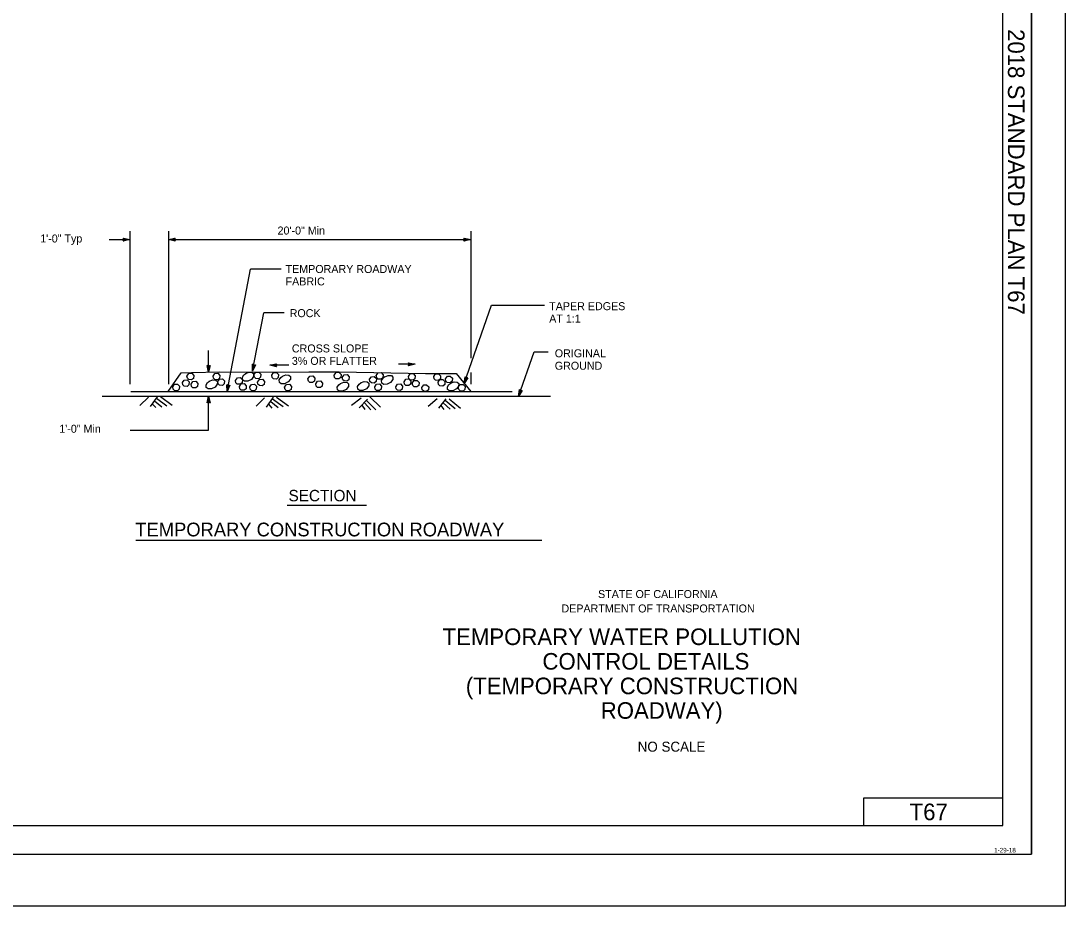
# Model space of a CAD drawing. Extents: x -894 to 866, y -476 to 714.
# Drawn here: x -47 to 866, y -476 to 298 of the extents above; entities that cross this region are included whole.
import ezdxf

# ---------------------------------------------------------------- set-up
doc = ezdxf.new("R2010")
doc.units = 0
for name, color, linetype in [('10 Sheet Format', 7, 'Continuous'), ('56 Stage 3 Anno', 7, 'Continuous'), ('57 Undefined', 7, 'Continuous'), ('59 Sndwall Anno', 7, 'Continuous'), ('60 Nongeo Data', 7, 'Continuous')]:
    doc.layers.add(name, color=color, linetype=linetype)

msp = doc.modelspace()

# ---------------------------------------------------------------- linework, layer by layer
at = {"layer": '10 Sheet Format'}
for p, q in [((836.55, 668.96), (836.55, -431.04)), ((811.55, -406.04), (811.55, 643.96)), ((811.55, -381.95), (689.5, -381.95)), ((689.5, -381.95), (689.5, -406.04)), ((-813.45, -406.04), (811.55, -406.04)), ((-863.46, -431.04), (836.55, -431.04))]:
    msp.add_line(p, q, dxfattribs=at)
for points in [[(-894.04, 713.56), (865.96, 713.56), (865.96, -476.44), (-894.04, -476.44)], [(-863.46, -431.04), (836.55, -431.04), (836.55, 668.96), (-863.46, 668.96)]]:
    msp.add_lwpolyline(points, close=True, dxfattribs=at)
at = {"layer": '56 Stage 3 Anno'}
for p, q in [((47.92, 114.23), (47.92, -19.67)), ((81.69, 114.23), (81.69, -19.67)), ((346.14, 114.23), (346.14, 2.86)), ((29.7, 106.75), (47.92, 106.75)), ((81.69, 106.75), (346.08, 106.75)), ((132.96, -26.28), (153.51, 80.71)), ((180.2, 80.71), (153.51, 80.71)), ((340.43, -19.24), (364.23, 49.41)), ((364.23, 49.41), (410.56, 49.41)), ((155.33, -8.27), (165.09, 42.53)), ((182.92, 42.53), (165.09, 42.53)), ((116.86, -9.2), (116.86, 9.55)), ((387.99, -30.55), (401.55, 8.54)), ((401.55, 8.54), (413.94, 8.54)), ((186.92, -3.27), (170.29, -3.27)), ((297.49, -2.29), (282.89, -2.29)), ((346.14, -9.65), (346.14, -19.67)), ((116.86, -60.01), (116.86, -30.29)), ((48.27, -60.01), (116.86, -60.01))]:
    msp.add_line(p, q, dxfattribs=at)
for points in [[(42.02, 108.07), (47.92, 106.75), (42.02, 105.44), (42.23, 105.79), (46.55, 106.75), (42.23, 107.72), (42.43, 107.37), (45.2, 106.75), (42.44, 106.14), (42.65, 106.49), (43.84, 106.75), (42.64, 107.02), (42.81, 106.75), (42.02, 105.44), (42.81, 106.75)], [(87.6, 105.43), (81.69, 106.75), (87.6, 108.06), (87.39, 107.71), (83.06, 106.75), (87.39, 105.78), (87.18, 106.13), (84.41, 106.75), (87.18, 107.36), (86.97, 107.01), (85.77, 106.75), (86.97, 106.48), (86.81, 106.75), (87.6, 108.06), (86.81, 106.75)], [(340.17, 108.07), (346.08, 106.75), (340.17, 105.44), (340.38, 105.79), (344.71, 106.75), (340.38, 107.72), (340.59, 107.37), (343.36, 106.75), (340.59, 106.14), (340.8, 106.49), (342, 106.75), (340.8, 107.02), (340.96, 106.75), (340.17, 105.44), (340.96, 106.75)], [(118.18, -3.29), (116.86, -9.2), (115.55, -3.29), (115.9, -3.5), (116.86, -7.83), (117.83, -3.5), (117.48, -3.71), (116.86, -6.48), (116.25, -3.71), (116.6, -3.92), (116.87, -5.12), (117.13, -3.92), (116.86, -4.08), (115.55, -3.29), (116.86, -4.08)], [(157.74, -2.72), (155.33, -8.27), (155.16, -2.23), (155.46, -2.5), (155.58, -6.93), (157.36, -2.86), (156.97, -3), (155.84, -5.6), (155.76, -2.77), (156.07, -3.04), (156.1, -4.27), (156.59, -3.14), (156.29, -3.25), (155.16, -2.23), (156.29, -3.25)], [(176.2, -4.59), (170.29, -3.27), (176.2, -1.96), (175.99, -2.31), (171.66, -3.26), (175.99, -4.24), (175.78, -3.89), (173.01, -3.27), (175.78, -2.66), (175.57, -3), (174.37, -3.27), (175.57, -3.54), (175.41, -3.27), (176.2, -1.96), (175.41, -3.27)], [(291.59, -0.97), (297.49, -2.29), (291.59, -3.6), (291.8, -3.25), (296.12, -2.3), (291.79, -1.32), (292, -1.67), (294.77, -2.29), (292.01, -2.9), (292.22, -2.56), (293.41, -2.29), (292.21, -2.02), (292.37, -2.29), (291.59, -3.6), (292.37, -2.29)], [(343.61, -14.09), (340.43, -19.24), (341.13, -13.23), (341.39, -13.55), (340.87, -17.95), (343.21, -14.18), (342.81, -14.26), (341.32, -16.67), (341.65, -13.86), (341.91, -14.17), (341.77, -15.39), (342.41, -14.34), (342.1, -14.41), (341.13, -13.23), (342.1, -14.41)], [(135.37, -20.73), (132.96, -26.28), (132.79, -20.24), (133.09, -20.51), (133.21, -24.94), (134.98, -20.87), (134.6, -21.01), (133.47, -23.61), (133.39, -20.78), (133.7, -21.05), (133.73, -22.28), (134.22, -21.15), (133.92, -21.26), (132.79, -20.24), (133.92, -21.26)], [(391.17, -25.4), (387.99, -30.55), (388.69, -24.54), (388.95, -24.85), (388.44, -29.25), (390.77, -25.48), (390.37, -25.57), (388.88, -27.98), (389.21, -25.17), (389.47, -25.48), (389.33, -26.7), (389.98, -25.65), (389.67, -25.71), (388.69, -24.54), (389.67, -25.71)], [(115.54, -36.19), (116.86, -30.29), (118.17, -36.19), (117.82, -35.98), (116.87, -31.65), (115.89, -35.98), (116.24, -35.77), (116.86, -33), (117.47, -35.77), (117.12, -35.56), (116.86, -34.36), (116.59, -35.57), (116.86, -35.4), (118.17, -36.19), (116.86, -35.4)]]:
    msp.add_lwpolyline(points, close=True, dxfattribs=at)
at = {"layer": '57 Undefined'}
for p, q in [((185.62, -125.6), (254.8, -125.6)), ((53.27, -156.29), (408.37, -156.29))]:
    msp.add_line(p, q, dxfattribs=at)
at = {"layer": '59 Sndwall Anno'}
for p, q in [((64.23, -31.08), (56.76, -38.49)), ((71.68, -30.72), (65.65, -39.31)), ((69.61, -34.35), (75.97, -39.54)), ((71.11, -31.99), (80.38, -38.82)), ((74.7, -30.59), (85.07, -38.22)), ((165.8, -31.61), (158.33, -39.02)), ((173.25, -31.26), (167.22, -39.85)), ((171.18, -34.89), (177.53, -40.08)), ((172.68, -32.53), (181.94, -39.35)), ((176.27, -31.13), (186.64, -38.76)), ((250.12, -32.08), (241.65, -38.33)), ((255.78, -32.81), (248.57, -40.43)), ((253.21, -36.1), (258.75, -42.16)), ((255.03, -33.98), (263.21, -42.08)), ((257.92, -30.93), (267.07, -39.98)), ((316.86, -32.46), (308.96, -39.42)), ((324.32, -32.55), (317.79, -40.77)), ((322.03, -36.05), (328.07, -41.61)), ((323.67, -33.79), (332.52, -41.15)), ((327.34, -32.6), (337.24, -40.84)), ((67.59, -36.84), (70.62, -40.16)), ((169.15, -37.37), (172.18, -40.7)), ((250.85, -38.26), (253.36, -42)), ((319.87, -38.41), (322.69, -41.91))]:
    msp.add_line(p, q, dxfattribs=at)
at = {"layer": '60 Nongeo Data'}
for p, q in [((48.7, -26.28), (201.41, -26.28)), ((201.41, -26.28), (382.39, -26.28)), ((23.65, -30.27), (200.81, -30.27)), ((200.81, -30.27), (415.98, -30.27))]:
    msp.add_line(p, q, dxfattribs=at)
for points in [[(81.42, -26.06), (92.81, -9.96), (101.96, -9.48), (126.68, -9.01), (151.51, -9.12), (204.51, -9.09)], [(204.51, -9.08), (230.9, -9.06), (306.5, -10.37), (333.34, -10.5), (346.12, -26.26)], [(93.92, -18.43), (95.53, -16.14), (98.11, -15.99), (99.9, -17.85), (99.64, -20.45), (98.05, -21.78), (95.51, -21.59), (94.31, -20.43), (93.92, -18.44)], [(97.85, -12.65), (99.46, -10.35), (102.04, -10.21), (103.83, -12.06), (103.58, -14.67), (101.98, -15.99), (99.44, -15.81), (98.24, -14.65), (97.85, -12.65)], [(101.43, -19.71), (103.05, -17.41), (105.63, -17.26), (107.42, -19.12), (107.16, -21.73), (105.57, -23.05), (103.02, -22.87), (101.82, -21.7), (101.44, -19.71)], [(117.37, -17.25), (120.39, -16.06), (123.16, -16.3), (124.48, -17.55), (124.44, -19.8), (122.44, -22.36), (119.34, -23.91), (116.43, -23.96), (114.79, -22.79), (114.63, -20.47), (115.96, -18.39), (117.49, -17.18)], [(120.74, -12.63), (122.35, -10.33), (124.93, -10.18), (126.72, -12.04), (126.46, -14.64), (124.87, -15.97), (122.32, -15.78), (121.13, -14.62), (120.74, -12.63)], [(124.79, -17.57), (126.41, -15.27), (128.98, -15.13), (130.78, -16.98), (130.52, -19.59), (128.92, -20.91), (126.38, -20.73), (125.18, -19.57), (124.79, -17.57)], [(140.32, -16.47), (141.94, -14.17), (144.52, -14.03), (146.31, -15.88), (146.05, -18.49), (144.46, -19.81), (141.91, -19.63), (140.71, -18.47), (140.33, -16.47)], [(149.14, -10.45), (152.16, -9.26), (154.93, -9.5), (156.25, -10.75), (156.21, -13), (154.21, -15.56), (151.12, -17.11), (148.2, -17.16), (146.56, -15.99), (146.4, -13.67), (147.74, -11.59), (149.26, -10.38)], [(156.51, -11.62), (158.12, -9.32), (160.7, -9.17), (162.49, -11.03), (162.23, -13.64), (160.64, -14.96), (158.1, -14.77), (156.9, -13.61), (156.51, -11.62)], [(159.62, -17.9), (161.23, -15.6), (163.81, -15.46), (165.6, -17.31), (165.34, -19.92), (163.75, -21.24), (161.2, -21.06), (160.01, -19.9), (159.62, -17.9)], [(172.03, -11.98), (173.64, -9.68), (176.22, -9.53), (178.01, -11.39), (177.75, -14), (176.16, -15.32), (173.61, -15.14), (172.42, -13.98), (172.03, -11.98)], [(181.3, -12.7), (184.32, -11.51), (187.09, -11.75), (188.41, -13), (188.37, -15.25), (186.37, -17.81), (183.28, -19.36), (180.36, -19.41), (178.72, -18.24), (178.56, -15.92), (179.9, -13.84), (181.42, -12.63)], [(203.68, -15.03), (205.3, -12.74), (207.87, -12.59), (209.67, -14.45), (209.41, -17.05), (207.81, -18.38), (205.27, -18.19), (204.07, -17.03), (203.68, -15.04)], [(210.49, -19.41), (212.1, -17.12), (214.68, -16.97), (216.47, -18.83), (216.22, -21.43), (214.62, -22.76), (212.08, -22.57), (210.88, -21.41), (210.49, -19.42)], [(226.65, -11.84), (228.26, -9.55), (230.84, -9.4), (232.63, -11.26), (232.37, -13.86), (230.78, -15.18), (228.23, -15), (227.04, -13.84), (226.65, -11.84)], [(232.07, -19.26), (235.09, -18.06), (237.87, -18.3), (239.19, -19.55), (239.14, -21.8), (237.14, -24.36), (234.05, -25.91), (231.13, -25.96), (229.49, -24.79), (229.34, -22.47), (230.67, -20.4), (232.19, -19.18)], [(233.72, -13.83), (235.33, -11.54), (237.91, -11.39), (239.7, -13.25), (239.44, -15.85), (237.85, -17.18), (235.31, -16.99), (234.11, -15.83), (233.72, -13.83)], [(249.79, -18.67), (252.81, -17.47), (255.58, -17.71), (256.9, -18.96), (256.86, -21.21), (254.86, -23.77), (251.77, -25.32), (248.85, -25.37), (247.21, -24.2), (247.06, -21.88), (248.39, -19.81), (249.91, -18.59)], [(257.57, -15.5), (259.18, -13.21), (261.76, -13.06), (263.55, -14.92), (263.29, -17.52), (261.7, -18.85), (259.16, -18.66), (257.96, -17.5), (257.57, -15.5)], [(263.51, -12.11), (265.13, -9.81), (267.7, -9.66), (269.5, -11.52), (269.24, -14.12), (267.64, -15.45), (265.1, -15.26), (263.9, -14.1), (263.51, -12.11)], [(270.87, -13.25), (273.9, -12.05), (276.67, -12.29), (277.99, -13.54), (277.95, -15.8), (275.94, -18.35), (272.85, -19.9), (269.94, -19.95), (268.3, -18.79), (268.14, -16.46), (269.47, -14.39), (271, -13.17)], [(287.78, -17.66), (289.39, -15.37), (291.97, -15.22), (293.76, -17.08), (293.5, -19.68), (291.91, -21.01), (289.37, -20.82), (288.17, -19.66), (287.78, -17.67)], [(291.52, -12.95), (293.13, -10.66), (295.71, -10.51), (297.5, -12.37), (297.25, -14.97), (295.65, -16.3), (293.11, -16.11), (291.91, -14.95), (291.52, -12.96)], [(294.91, -18.9), (296.53, -16.6), (299.11, -16.46), (300.9, -18.31), (300.64, -20.92), (299.05, -22.24), (296.5, -22.06), (295.3, -20.9), (294.92, -18.9)], [(313.76, -13.12), (315.38, -10.82), (317.95, -10.67), (319.75, -12.53), (319.49, -15.14), (317.89, -16.46), (315.35, -16.27), (314.15, -15.11), (313.76, -13.12)], [(317.58, -18.09), (319.19, -15.79), (321.77, -15.65), (323.56, -17.5), (323.3, -20.11), (321.71, -21.43), (319.16, -21.25), (317.97, -20.09), (317.58, -18.09)], [(324.01, -15.16), (325.62, -12.86), (328.2, -12.71), (329.99, -14.57), (329.73, -17.17), (328.14, -18.5), (325.59, -18.31), (324.4, -17.15), (324.01, -15.16)], [(328.43, -18.87), (331.45, -17.68), (334.22, -17.92), (335.54, -19.17), (335.5, -21.42), (333.5, -23.98), (330.4, -25.53), (327.49, -25.58), (325.85, -24.41), (325.69, -22.09), (327.03, -20.01), (328.55, -18.8)], [(85.39, -22.14), (87, -19.85), (89.58, -19.7), (91.37, -21.55), (91.11, -24.16), (89.52, -25.48), (86.97, -25.3), (85.78, -24.14), (85.39, -22.14)], [(143.8, -21.76), (145.41, -19.46), (147.99, -19.32), (149.78, -21.17), (149.52, -23.78), (147.93, -25.1), (145.39, -24.92), (144.19, -23.76), (143.8, -21.76)], [(152.74, -22.21), (154.36, -19.91), (156.94, -19.77), (158.73, -21.62), (158.47, -24.23), (156.88, -25.55), (154.33, -25.37), (153.13, -24.21), (152.75, -22.21)], [(183.26, -22.33), (184.87, -20.04), (187.45, -19.89), (189.24, -21.75), (188.98, -24.35), (187.39, -25.68), (184.84, -25.49), (183.65, -24.33), (183.26, -22.34)], [(262.11, -22.01), (263.72, -19.72), (266.3, -19.57), (268.09, -21.43), (267.84, -24.03), (266.24, -25.36), (263.7, -25.17), (262.5, -24.01), (262.11, -22.02)], [(280.48, -21.99), (282.1, -19.69), (284.67, -19.54), (286.47, -21.4), (286.21, -24), (284.61, -25.33), (282.07, -25.14), (280.87, -23.98), (280.48, -21.99)], [(303.34, -22.72), (304.96, -20.42), (307.53, -20.27), (309.33, -22.13), (309.07, -24.73), (307.47, -26.06), (304.93, -25.87), (303.73, -24.71), (303.34, -22.72)], [(335.18, -22.43), (336.8, -20.13), (339.38, -19.99), (341.17, -21.84), (340.91, -24.45), (339.32, -25.77), (336.77, -25.59), (335.57, -24.43), (335.18, -22.43)]]:
    msp.add_lwpolyline(points, dxfattribs=at)

# ---------------------------------------------------------------- texts
at = {"layer": '10 Sheet Format'}
msp.add_text('2018 STANDARD PLAN T67', height=14.5, rotation=270, dxfattribs=at).set_placement((815.95, 290.91))
for s, height, p in [('STATE OF CALIFORNIA', 7, (457.43, -206.9)), ('DEPARTMENT OF TRANSPORTATION', 7, (425.43, -219.5)), ('TEMPORARY WATER POLLUTION', 14.5, (321.41, -248.01)), ('CONTROL DETAILS', 14.5, (408.81, -269.51)), ('(TEMPORARY CONSTRUCTION', 14.5, (341.74, -291.01)), ('ROADWAY)', 14.5, (459.78, -312.51)), ('NO SCALE', 8.75, (492.13, -341.32)), ('1-29-18', 4, (803.83, -429.47))]:
    msp.add_text(s, height=height, dxfattribs=at).set_placement(p)
at = {"layer": '57 Undefined'}
for s, height, p in [('1\'-0" Typ', 7, (-30.49, 104.19)), ('20\'-0" Min', 7, (177.12, 111.15)), ('TEMPORARY ROADWAY', 7, (184.11, 77.51)), ('FABRIC', 7, (184.11, 66.63)), ('ROCK', 7, (187.71, 38.88)), ('TAPER EDGES', 7, (414.71, 44.97)), ('AT 1:1', 7, (414.71, 34.1)), ('CROSS SLOPE', 7, (189.63, 8)), ('ORIGINAL', 7, (419.58, 3.74)), ('3% OR FLATTER', 7, (189.63, -2.88)), ('GROUND', 7, (419.58, -7.13)), ('1\'-0" Min', 7, (-13.8, -62.28)), ('SECTION', 10, (186.73, -122.25)), ('TEMPORARY CONSTRUCTION ROADWAY', 12, (52.71, -152.93))]:
    msp.add_text(s, height=height, dxfattribs=at).set_placement(p)
at = {"layer": '60 Nongeo Data'}
msp.add_text('T67', height=14.5, dxfattribs=at).set_placement((729.97, -401.24))

doc.saveas('drawing.dxf')
